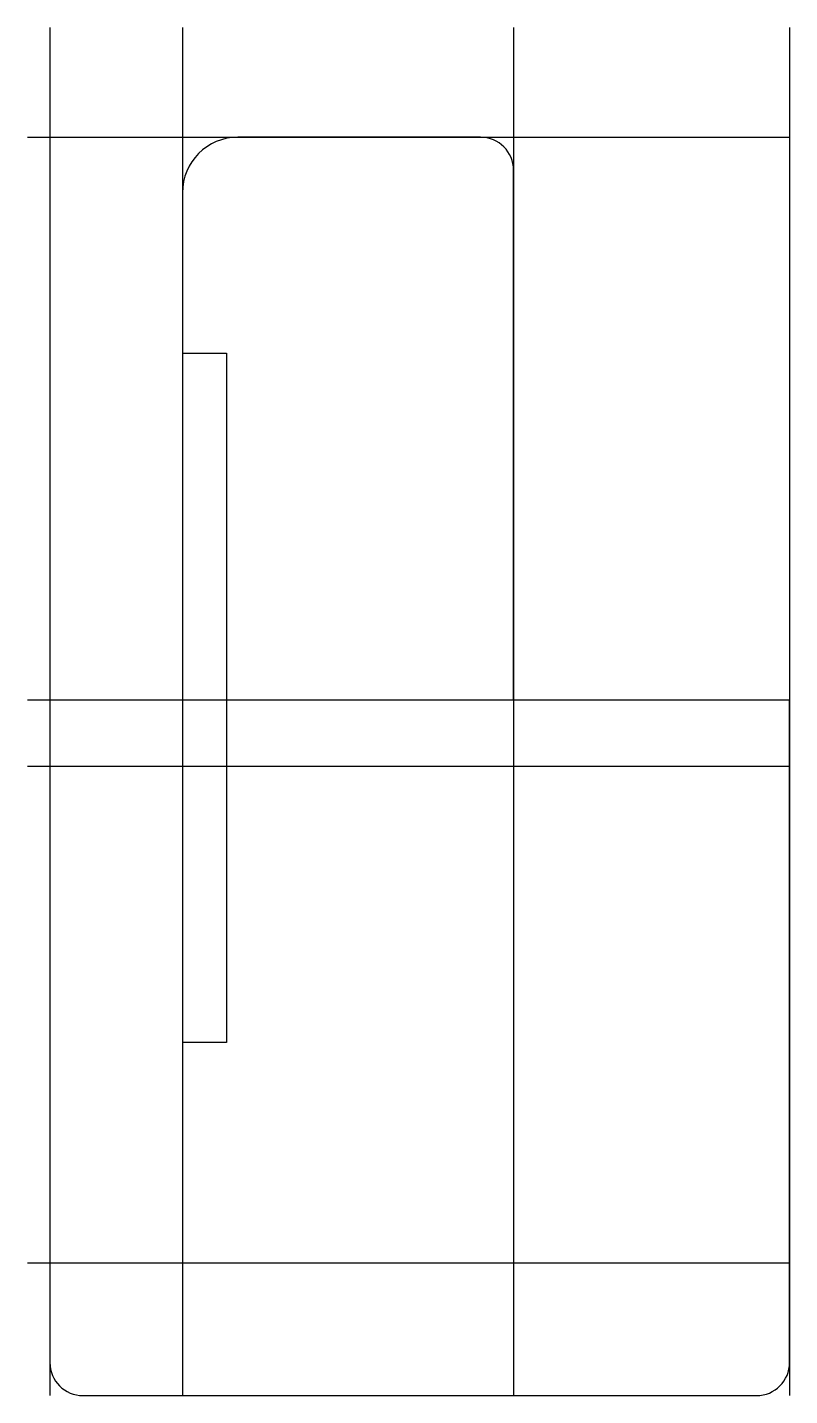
# Model space of a CAD drawing. Extents: x -2 to 67, y -114 to 10.
import ezdxf

# ---------------------------------------------------------------- set-up
doc = ezdxf.new("R2010")
doc.units = 0
doc.layers.get('0').update_dxf_attribs({"linetype": 'CONTINUOUS'})

msp = doc.modelspace()

# ---------------------------------------------------------------- linework, layer by layer
at = {"linetype": 'CONTINUOUS'}
for p, q in [((0, 9.95), (0, -114)), ((12, 9.95), (12, -114)), ((42, 9.95), (42, -114)), ((67, 9.95), (67, -114)), ((-2.04, 0), (67, 0)), ((39, 0), (17.03, 0)), ((42, -51), (42, -3)), ((12, -5.03), (12, -19.55)), ((12, -19.55), (16, -19.55)), ((16, -19.55), (16, -82)), ((67, -51), (-2.04, -51)), ((67, -51), (42, -51)), ((67, -111), (67, -51)), ((67, -57), (-2.04, -57)), ((16, -82), (12, -82)), ((12, -82), (12, -102)), ((67, -102), (-2.04, -102)), ((12, -102), (0, -102)), ((0, -102), (0, -111)), ((3, -114), (64, -114))]:
    msp.add_line(p, q, dxfattribs=at)
for centre, radius, start, end in [((17.03, -5.03), 5.03, 90, 180), ((39, -3), 3, 0, 90), ((3, -111), 3, 180, 270), ((64, -111), 3, 270, 0)]:
    msp.add_arc(centre, radius, start, end, dxfattribs=at)

doc.saveas('drawing.dxf')
